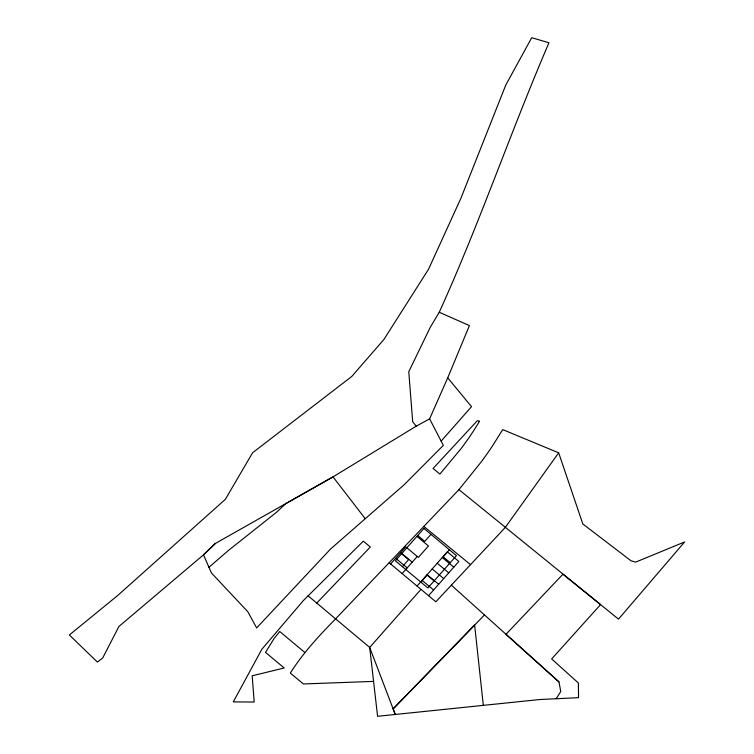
<?xml version="1.0" encoding="UTF-8"?>
<svg xmlns="http://www.w3.org/2000/svg" width="754" height="754" viewBox="0 0 754 754"><rect width="100%" height="100%" fill="white"/><g stroke="black" fill="none" stroke-linecap="round" stroke-linejoin="round"><path stroke-width="1.13" d="M447.716 377.839L469.412 325.605L439.252 312.241L430.232 327.377L408.772 371.731L412.683 421.74L416.199 426.189L429.62 418.856L447.716 377.839L471.514 406.651L441.147 441.118M439.252 312.241C479.374 223.9 510.628 131.903 548.95 42.78L531.721 37.7L505.774 85.07L460.911 198.255L428.555 269.197L383.974 339.375L351.826 376.406L252.609 452.749L225.352 499.336L117.615 595.566L69.359 634.981L97.37 662.069L102.648 658.072L118.915 626.48L203.495 554.84L215.352 543.474L333.023 476.877L416.199 426.189M304.823 652.483L279.725 631.494L274.004 638.657L265.521 652.389L284.211 667.987L252.175 675.801L254.202 702.031L233.278 701.899L261.845 649.279L303.325 600.599L308.113 595.839L369.686 647.422L377.584 716.3L539.685 699.542L556.132 698.741L560.759 691.569L558.987 681.936L451.373 585.17M373.579 681.409L303.381 683.953L290.328 673.077C302.967 653.077 319.074 635.688 335.587 618.855L458.941 489.638L480.958 462.24A353.654 342.853 -18.4 0 0 493.323 444.643L502.692 429.591L558.676 452.824L505.255 527.47L435.85 601.786L389.149 562.729M390.619 563.964L405.746 546.839L418.366 557.394L428.451 545.981L416.943 536.358M402.4 566.669L408.611 559.638L401.571 553.747M430.968 534.35L424.756 541.381L417.707 535.491M402.127 573.587L417.264 556.471M417.056 586.065L447.311 551.834L458.828 561.457L428.564 595.698M420.826 582.079L427.037 575.048L434.087 580.938M449.384 549.751L443.173 556.782L450.223 562.682M420.986 589.364L369.686 647.422L395.247 714.453L393.136 708.883L474.634 625.075L483.305 705.235M316.746 603.068L370.327 546.999L363.334 541.146L308.113 595.839M393.136 708.883L484.492 614.953M215.342 543.474L203.495 554.84L211.45 573.002L247.84 611.748L256.643 627.931L330.62 548.978L404.031 484.85L443.352 445.36L429.62 418.856M208.943 567.3L228.387 550.477L276.36 512.4L285.738 503.663L333.023 476.877L365.153 518.582M556.132 698.741L578.554 697.676L578.375 682.973L551.645 658.939L600.57 604.623L562.965 574.18L506 634.293L558.987 681.936M458.941 489.638L618.506 619.138L684.641 541.928L635.613 562.145L630.938 560.731L582.833 523.973L558.676 452.824M423.814 526.405L470.534 564.652M442.268 557.536L453.785 567.168M437.226 563.247L448.743 572.87M432.183 568.95L443.701 578.582M400.704 552.55L412.212 562.173M427.141 574.661L438.658 584.284M395.661 558.252L407.169 567.885M422.099 580.363L433.616 589.986M479.535 421.307L474.973 428.64A331.572 321.44 -18.4 0 1 461.278 448.376L439.912 474.087L433.069 468.498L477.395 420.638L479.535 421.307M423.918 528.46L395.36 560.778L427.867 587.969L456.434 555.651L423.918 528.46"/></g></svg>
